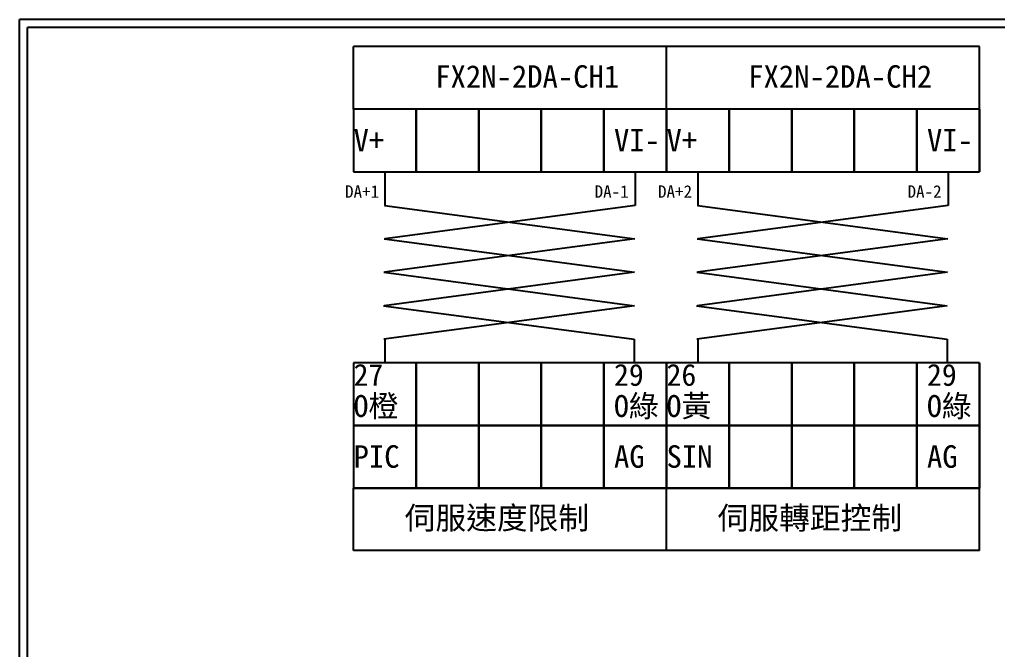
# Model space of a CAD drawing. Extents: x 10 to 297, y 3 to 207.
# Drawn here: x 10 to 166.2, y 106.3 to 207 of the extents above; entities that cross this region are included whole.
import ezdxf

# ---------------------------------------------------------------- set-up
doc = ezdxf.new("R2010")
doc.units = 0
doc.layers.get('0').update_dxf_attribs({"linetype": 'CONTINUOUS'})
doc.layers.add('圖框層', color=7, linetype='CONTINUOUS')
doc.styles.add('STSL', font='KAIU.TTF')

msp = doc.modelspace()

# ---------------------------------------------------------------- linework, layer by layer
for p, q in [((63.36, 192.65), (63.36, 202.65)), ((113.36, 202.65), (63.36, 202.65)), ((113.36, 192.65), (113.36, 202.65)), ((113.36, 192.65), (113.36, 202.65)), ((163.36, 202.65), (113.36, 202.65)), ((163.36, 192.65), (163.36, 202.65)), ((163.36, 192.65), (163.36, 202.65)), ((63.36, 192.65), (63.36, 182.65)), ((73.36, 192.65), (63.36, 192.65)), ((73.36, 182.65), (73.36, 192.65)), ((73.36, 192.65), (73.36, 182.65)), ((83.36, 192.65), (73.36, 192.65)), ((83.36, 182.65), (83.36, 192.65)), ((83.36, 192.65), (83.36, 182.65)), ((93.36, 192.65), (83.36, 192.65)), ((93.36, 182.65), (93.36, 192.65)), ((93.36, 192.65), (93.36, 182.65)), ((103.36, 192.65), (93.36, 192.65)), ((103.36, 182.65), (103.36, 192.65)), ((103.36, 192.65), (103.36, 182.65)), ((113.36, 192.65), (103.36, 192.65)), ((113.36, 182.65), (113.36, 192.65)), ((113.36, 192.65), (113.36, 182.65)), ((123.36, 192.65), (113.36, 192.65)), ((123.36, 182.65), (123.36, 192.65)), ((123.36, 192.65), (123.36, 182.65)), ((133.36, 192.65), (123.36, 192.65)), ((133.36, 182.65), (133.36, 192.65)), ((133.36, 192.65), (133.36, 182.65)), ((143.36, 192.65), (133.36, 192.65)), ((143.36, 182.65), (143.36, 192.65)), ((143.36, 192.65), (143.36, 182.65)), ((153.36, 192.65), (143.36, 192.65)), ((153.36, 182.65), (153.36, 192.65)), ((153.36, 192.65), (153.36, 182.65)), ((163.36, 192.65), (153.36, 192.65)), ((163.36, 182.65), (163.36, 192.65)), ((163.36, 192.65), (163.36, 182.65)), ((63.36, 182.65), (73.36, 182.65)), ((68.36, 182.65), (68.36, 177.26)), ((73.36, 182.65), (83.36, 182.65)), ((83.36, 182.65), (93.36, 182.65)), ((93.36, 182.65), (103.36, 182.65)), ((103.36, 182.65), (113.36, 182.65)), ((108.36, 182.65), (108.36, 177.27)), ((113.36, 182.65), (123.36, 182.65)), ((118.36, 182.65), (118.36, 177.26)), ((123.36, 182.65), (133.36, 182.65)), ((133.36, 182.65), (143.36, 182.65)), ((143.36, 182.65), (153.36, 182.65)), ((153.36, 182.65), (163.36, 182.65)), ((158.36, 182.65), (158.36, 177.27)), ((68.29, 177.27), (108.31, 171.92)), ((108.36, 177.27), (68.36, 171.92)), ((118.29, 177.27), (158.31, 171.92)), ((158.36, 177.27), (118.36, 171.92)), ((68.25, 171.92), (108.27, 166.57)), ((108.31, 171.92), (68.31, 166.57)), ((68.36, 171.92), (68.36, 171.9)), ((118.25, 171.92), (158.27, 166.57)), ((158.31, 171.92), (118.31, 166.57)), ((118.36, 171.92), (118.36, 171.9)), ((68.2, 166.57), (108.22, 161.22)), ((108.27, 166.57), (68.27, 161.22)), ((68.36, 166.57), (68.36, 166.55)), ((118.2, 166.57), (158.22, 161.22)), ((158.27, 166.57), (118.27, 161.22)), ((118.36, 166.57), (118.36, 166.55)), ((68.16, 161.22), (108.18, 155.86)), ((108.22, 161.22), (68.22, 155.86)), ((68.36, 161.23), (68.36, 161.19)), ((118.16, 161.22), (158.18, 155.86)), ((158.22, 161.22), (118.22, 155.86)), ((118.36, 161.23), (118.36, 161.19)), ((68.36, 155.88), (68.36, 152.09)), ((108.18, 155.86), (108.18, 152.09)), ((118.36, 155.88), (118.36, 152.09)), ((158.18, 155.86), (158.18, 152.09)), ((113.36, 152.09), (63.36, 152.09)), ((63.36, 152.09), (63.36, 142.09)), ((73.36, 152.09), (63.36, 152.09)), ((73.36, 142.09), (73.36, 152.09)), ((73.36, 152.09), (73.36, 142.09)), ((83.36, 152.09), (73.36, 152.09)), ((83.36, 142.09), (83.36, 152.09)), ((83.36, 152.09), (83.36, 142.09)), ((93.36, 152.09), (83.36, 152.09)), ((93.36, 142.09), (93.36, 152.09)), ((93.36, 152.09), (93.36, 142.09)), ((103.36, 152.09), (93.36, 152.09)), ((103.36, 142.09), (103.36, 152.09)), ((103.36, 152.09), (103.36, 142.09)), ((113.36, 152.09), (103.36, 152.09)), ((163.36, 152.09), (113.36, 152.09)), ((113.36, 142.09), (113.36, 152.09)), ((113.36, 152.09), (113.36, 142.09)), ((123.36, 152.09), (113.36, 152.09)), ((123.36, 142.09), (123.36, 152.09)), ((123.36, 152.09), (123.36, 142.09)), ((133.36, 152.09), (123.36, 152.09)), ((133.36, 142.09), (133.36, 152.09)), ((133.36, 152.09), (133.36, 142.09)), ((143.36, 152.09), (133.36, 152.09)), ((143.36, 142.09), (143.36, 152.09)), ((143.36, 152.09), (143.36, 142.09)), ((153.36, 152.09), (143.36, 152.09)), ((153.36, 142.09), (153.36, 152.09)), ((153.36, 152.09), (153.36, 142.09)), ((163.36, 152.09), (153.36, 152.09)), ((163.36, 142.09), (163.36, 152.09)), ((163.36, 152.09), (163.36, 142.09)), ((63.36, 142.09), (73.36, 142.09)), ((113.36, 142.09), (63.36, 142.09)), ((63.36, 142.09), (63.36, 132.09)), ((73.36, 142.09), (83.36, 142.09)), ((73.36, 132.09), (73.36, 142.09)), ((73.36, 142.09), (73.36, 132.09)), ((83.36, 142.09), (93.36, 142.09)), ((83.36, 132.09), (83.36, 142.09)), ((83.36, 142.09), (83.36, 132.09)), ((93.36, 142.09), (103.36, 142.09)), ((93.36, 132.09), (93.36, 142.09)), ((93.36, 142.09), (93.36, 132.09)), ((103.36, 142.09), (113.36, 142.09)), ((103.36, 132.09), (103.36, 142.09)), ((103.36, 142.09), (103.36, 132.09)), ((113.36, 142.09), (123.36, 142.09)), ((163.36, 142.09), (113.36, 142.09)), ((113.36, 132.09), (113.36, 142.09)), ((113.36, 142.09), (113.36, 132.09)), ((123.36, 142.09), (133.36, 142.09)), ((123.36, 132.09), (123.36, 142.09)), ((123.36, 142.09), (123.36, 132.09)), ((133.36, 142.09), (143.36, 142.09)), ((133.36, 132.09), (133.36, 142.09)), ((133.36, 142.09), (133.36, 132.09)), ((143.36, 142.09), (153.36, 142.09)), ((143.36, 132.09), (143.36, 142.09)), ((143.36, 142.09), (143.36, 132.09)), ((153.36, 142.09), (163.36, 142.09)), ((153.36, 132.09), (153.36, 142.09)), ((153.36, 142.09), (153.36, 132.09)), ((163.36, 132.09), (163.36, 142.09)), ((163.36, 142.09), (163.36, 132.09)), ((73.36, 132.09), (63.36, 132.09)), ((63.36, 122.09), (63.36, 132.09)), ((63.36, 132.09), (73.36, 132.09)), ((113.36, 132.09), (63.36, 132.09)), ((83.36, 132.09), (73.36, 132.09)), ((73.36, 132.09), (83.36, 132.09)), ((93.36, 132.09), (83.36, 132.09)), ((83.36, 132.09), (93.36, 132.09)), ((103.36, 132.09), (93.36, 132.09)), ((93.36, 132.09), (103.36, 132.09)), ((113.36, 132.09), (103.36, 132.09)), ((103.36, 132.09), (113.36, 132.09)), ((123.36, 132.09), (113.36, 132.09)), ((113.36, 122.09), (113.36, 132.09)), ((113.36, 122.09), (113.36, 132.09)), ((113.36, 132.09), (123.36, 132.09)), ((163.36, 132.09), (113.36, 132.09)), ((133.36, 132.09), (123.36, 132.09)), ((123.36, 132.09), (133.36, 132.09)), ((143.36, 132.09), (133.36, 132.09)), ((133.36, 132.09), (143.36, 132.09)), ((153.36, 132.09), (143.36, 132.09)), ((143.36, 132.09), (153.36, 132.09)), ((163.36, 132.09), (153.36, 132.09)), ((153.36, 132.09), (163.36, 132.09)), ((163.36, 122.09), (163.36, 132.09)), ((163.36, 122.09), (163.36, 132.09)), ((73.36, 122.09), (63.36, 122.09)), ((83.36, 122.09), (73.36, 122.09)), ((93.36, 122.09), (83.36, 122.09)), ((103.36, 122.09), (93.36, 122.09)), ((113.36, 122.09), (103.36, 122.09)), ((123.36, 122.09), (113.36, 122.09)), ((133.36, 122.09), (123.36, 122.09)), ((143.36, 122.09), (133.36, 122.09)), ((153.36, 122.09), (143.36, 122.09)), ((163.36, 122.09), (153.36, 122.09))]:
    msp.add_line(p, q)
at = {"layer": '圖框層', "color": 7}
for p, q in [((297, 206.97), (10, 206.97)), ((10, 3), (10, 206.97)), ((295.75, 205.72), (11.25, 205.72)), ((11.25, 4.25), (11.25, 205.72))]:
    msp.add_line(p, q, dxfattribs=at)

# ---------------------------------------------------------------- texts
at = {"layer": '圖框層', "color": 4, "style": 'STSL'}
for s, height, p in [('FX2N-2DA-CH1', 3.6, (76.41, 196.07)), ('FX2N-2DA-CH2', 3.6, (126.41, 196.07)), ('V+', 3.6, (63.36, 185.89)), ('VI-', 3.6, (104.97, 185.89)), ('V+', 3.6, (113.36, 185.89)), ('VI-', 3.6, (154.97, 185.89)), ('DA+1', 2, (62, 178.48)), ('DA-1', 2, (101.87, 178.48)), ('DA+2', 2, (112, 178.48)), ('DA-2', 2, (151.87, 178.48)), ('27', 3.5, (63.36, 148.43)), ('29', 3.5, (104.97, 148.43)), ('26', 3.5, (113.36, 148.43)), ('29', 3.5, (154.97, 148.43)), ('O橙', 3.5, (63.36, 143.45)), ('O綠', 3.5, (104.97, 143.45)), ('O黃', 3.5, (113.36, 143.45)), ('O綠', 3.5, (154.97, 143.45)), ('PIC', 3.6, (63.36, 135.33)), ('AG', 3.6, (104.97, 135.33)), ('SIN', 3.6, (113.36, 135.33)), ('AG', 3.6, (154.97, 135.33)), ('伺服速度限制', 3.6, (71.53, 125.51)), ('伺服轉距控制', 3.6, (121.53, 125.51))]:
    msp.add_text(s, height=height, dxfattribs=at).set_placement(p)

doc.saveas('drawing.dxf')
